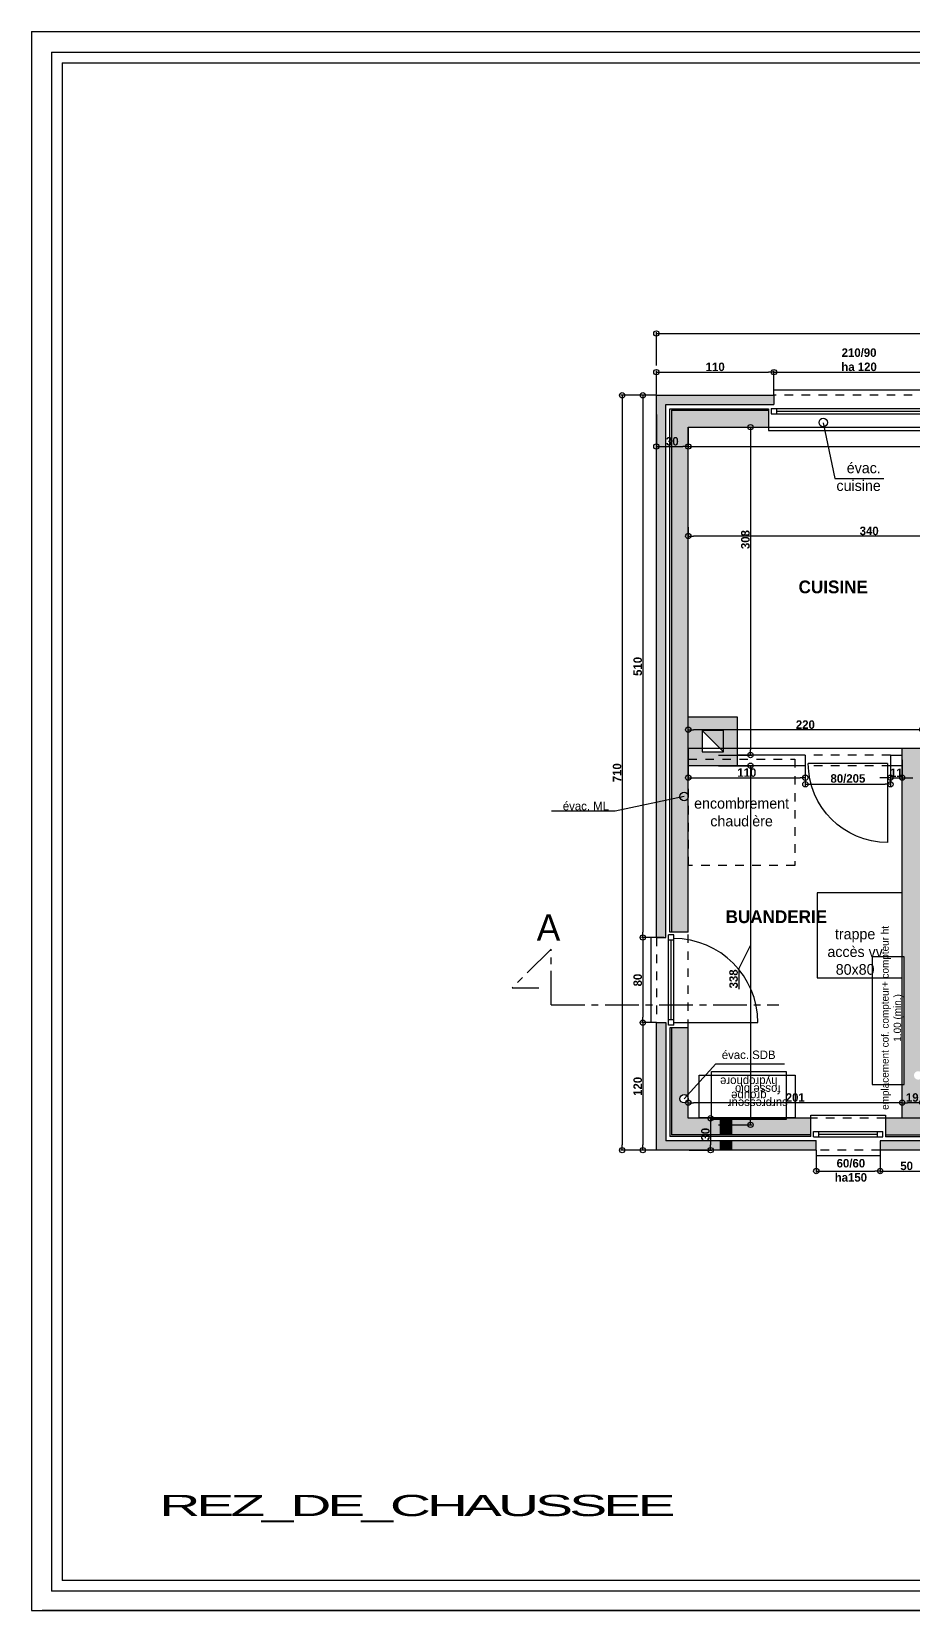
# Model space of a CAD drawing. Header units: millimetres. Extents: x -57 to 2043, y -27807 to 1498.
# Drawn here: x -57 to 772, y 13 to 1498 of the extents above; entities that cross this region are included whole.
import ezdxf

# ---------------------------------------------------------------- set-up
doc = ezdxf.new("R2010")
doc.units = ezdxf.units.MM
doc.linetypes.add('AXES', pattern=[50.8, 31.75, -6.35, 6.35, -6.35])
doc.linetypes.add('TRAIT_4', pattern=[20, 10, -10])
for name, color, linetype in [('AVP_HACHURES', 8, 'Continuous'), ('BLANC', 7, 'Continuous'), ('chassis fen.portes', 1, 'Continuous'), ('COTES', 1, 'Continuous'), ('COULEUR 8', 8, 'Continuous'), ('CYAN', 4, 'Continuous'), ('EGOUTTAGE', 6, 'Continuous'), ('EQUIP', 5, 'Continuous'), ('JAUNE', 2, 'Continuous'), ('MURS', 7, 'Continuous'), ('ROUGE', 1, 'Continuous'), ('TEXTE', 1, 'Continuous')]:
    doc.layers.add(name, color=color, linetype=linetype)
doc.layers.add('SURFACE', color=5, linetype='Continuous', plot=False)
doc.styles.add('century', font='GOTHIC.TTF', dxfattribs={"height": 12})
doc.styles.add('CENTURY GOTHIC', font='GOTHIC.TTF')
doc.styles.add('Century Gothic Gras', font='GOTHICB.TTF')
doc.dimstyles.new('1-50', dxfattribs={"dimtxt": 8, "dimasz": 5, "dimexe": 1.25, "dimexo": 0.625, "dimtad": 1, "dimdec": 0, "dimtxsty": 'Century Gothic Gras', "dimblk": 'ORIGIN', "dimcen": 5, "dimclrd": 8, "dimclre": 5, "dimclrt": 6, "dimadec": 0, "dimazin": 0, "dimtfac": 1, "dimtdec": 0, "dimtmove": 0, "dimatfit": 3, "dimfxl": 0, "dimarcsym": 0})

# ---------------------------------------------------------------- blocks, each defined once
blk = doc.blocks.new('_Origin')
at = {"color": 0, "linetype": 'Continuous', "lineweight": -2}
blk.add_line((0, 0), (-1, 0), dxfattribs=at)
blk.add_circle((0, 0), 0.5, dxfattribs=at)
blk = doc.blocks.new('*D102')
at = {"layer": 'COTES', "color": 5, "lineweight": -2}
for p, q in [((530.2, 1184.4), (530.2, 1215.7)), ((1610.2, 1184.4), (1610.2, 1215.7))]:
    blk.add_line(p, q, dxfattribs=at)
at = {"layer": 'COTES', "color": 8, "lineweight": -2}
blk.add_line((535.2, 1214.4), (1605.2, 1214.4), dxfattribs=at)
at = {"layer": 'Defpoints', "color": 0}
for p in [(1610.2, 1214.4), (530.2, 1168.2), (1610.2, 1156.3)]:
    blk.add_point(p, dxfattribs=at)
at = {"layer": 'COTES', "color": 8, "lineweight": -2, "xscale": 5, "yscale": 5, "zscale": 5, "rotation": 180}
blk.add_blockref('_Origin', (530.2, 1214.4), dxfattribs=at)
at = {"layer": 'COTES', "color": 8, "lineweight": -2, "xscale": 5, "yscale": 5, "zscale": 5}
blk.add_blockref('_Origin', (1610.2, 1214.4), dxfattribs=at)
at = {"layer": 'COTES', "color": 6, "insert": (1070.2, 1219.3), "char_height": 8, "attachment_point": 5, "style": 'Century Gothic Gras'}
blk.add_mtext('1080', dxfattribs=at)
blk = doc.blocks.new('*D104')
at = {"layer": 'COTES', "color": 5, "lineweight": -2}
for p, q in [((530.2, 1156.9), (530.2, 1179.4)), ((640.7, 1159.4), (640.7, 1179.4))]:
    blk.add_line(p, q, dxfattribs=at)
at = {"layer": 'COTES', "color": 8, "lineweight": -2}
blk.add_line((535.2, 1178.1), (635.7, 1178.1), dxfattribs=at)
at = {"layer": 'Defpoints', "color": 0}
for p in [(640.7, 1178.1), (640.7, 1158.8), (530.2, 1156.3)]:
    blk.add_point(p, dxfattribs=at)
at = {"layer": 'COTES', "color": 8, "lineweight": -2, "xscale": 5, "yscale": 5, "zscale": 5, "rotation": 180}
blk.add_blockref('_Origin', (530.2, 1178.1), dxfattribs=at)
at = {"layer": 'COTES', "color": 8, "lineweight": -2, "xscale": 5, "yscale": 5, "zscale": 5}
blk.add_blockref('_Origin', (640.7, 1178.1), dxfattribs=at)
at = {"layer": 'COTES', "color": 6, "insert": (585.5, 1183), "char_height": 8, "attachment_point": 5, "style": 'Century Gothic Gras'}
blk.add_mtext('110', dxfattribs=at)
blk = doc.blocks.new('*D111')
at = {"layer": 'COTES', "color": 5, "lineweight": -2}
for p, q in [((761.2, 476.9), (761.2, 492.2)), ((780.2, 476.9), (780.2, 492.2))]:
    blk.add_line(p, q, dxfattribs=at)
at = {"layer": 'COTES', "color": 8, "lineweight": -2}
blk.add_line((775.2, 490.9), (766.2, 490.9), dxfattribs=at)
at = {"layer": 'Defpoints', "color": 0}
for p in [(761.2, 490.9), (761.2, 476.3), (780.2, 476.3)]:
    blk.add_point(p, dxfattribs=at)
at = {"layer": 'COTES', "color": 8, "lineweight": -2, "xscale": 5, "yscale": 5, "zscale": 5, "rotation": 180}
blk.add_blockref('_Origin', (761.2, 490.9), dxfattribs=at)
at = {"layer": 'COTES', "color": 8, "lineweight": -2, "xscale": 5, "yscale": 5, "zscale": 5}
blk.add_blockref('_Origin', (780.2, 490.9), dxfattribs=at)
at = {"layer": 'COTES', "color": 6, "insert": (770.7, 495.8), "char_height": 8, "attachment_point": 5, "style": 'Century Gothic Gras'}
blk.add_mtext('19', dxfattribs=at)
blk = doc.blocks.new('*D112')
at = {"layer": 'COTES', "color": 5, "lineweight": -2}
for p, q in [((560.2, 476.9), (560.2, 492.2)), ((761.2, 476.9), (761.2, 492.2))]:
    blk.add_line(p, q, dxfattribs=at)
at = {"layer": 'COTES', "color": 8, "lineweight": -2}
blk.add_line((756.2, 490.9), (565.2, 490.9), dxfattribs=at)
at = {"layer": 'Defpoints', "color": 0}
for p in [(560.2, 490.9), (560.2, 476.3), (761.2, 476.3)]:
    blk.add_point(p, dxfattribs=at)
at = {"layer": 'COTES', "color": 8, "lineweight": -2, "xscale": 5, "yscale": 5, "zscale": 5, "rotation": 180}
blk.add_blockref('_Origin', (560.2, 490.9), dxfattribs=at)
at = {"layer": 'COTES', "color": 8, "lineweight": -2, "xscale": 5, "yscale": 5, "zscale": 5}
blk.add_blockref('_Origin', (761.2, 490.9), dxfattribs=at)
at = {"layer": 'COTES', "color": 6, "insert": (660.7, 495.8), "char_height": 8, "attachment_point": 5, "style": 'Century Gothic Gras'}
blk.add_mtext('201', dxfattribs=at)
blk = doc.blocks.new('*D113')
at = {"layer": 'COTES', "color": 5, "lineweight": -2}
for p, q in [((588.7, 1126.3), (619.9, 1126.3)), ((588.7, 817.9), (619.9, 817.9))]:
    blk.add_line(p, q, dxfattribs=at)
at = {"layer": 'COTES', "color": 8, "lineweight": -2}
blk.add_line((618.7, 1121.3), (618.7, 822.9), dxfattribs=at)
at = {"layer": 'Defpoints', "color": 0}
for p in [(576.7, 1126.3), (576.7, 817.9), (618.7, 817.9)]:
    blk.add_point(p, dxfattribs=at)
at = {"layer": 'COTES', "color": 8, "lineweight": -2, "xscale": 5, "yscale": 5, "zscale": 5}
for p, rotation in [((618.7, 1126.3), 90), ((618.7, 817.9), 270)]:
    blk.add_blockref('_Origin', p, dxfattribs=dict(at, rotation=rotation))
at = {"layer": 'COTES', "color": 6, "insert": (613.9, 1020.6), "char_height": 8, "attachment_point": 5, "rotation": 90, "style": 'Century Gothic Gras'}
blk.add_mtext('308', dxfattribs=at)
blk = doc.blocks.new('*D83')
at = {"layer": 'COTES', "color": 5, "lineweight": -2}
for p, q in [((588.7, 807.9), (619.9, 807.9)), ((588.7, 470.1), (619.9, 470.1))]:
    blk.add_line(p, q, dxfattribs=at)
at = {"layer": 'COTES', "color": 8, "lineweight": -2}
for p, q in [((618.7, 802.9), (618.7, 475.1)), ((618.7, 639), (607.6, 617.1)), ((607.6, 617.1), (607.6, 597.8))]:
    blk.add_line(p, q, dxfattribs=at)
at = {"layer": 'Defpoints', "color": 0}
for p in [(560.2, 807.9), (560.2, 470.1), (618.7, 470.1)]:
    blk.add_point(p, dxfattribs=at)
at = {"layer": 'COTES', "color": 8, "lineweight": -2, "xscale": 5, "yscale": 5, "zscale": 5}
for p, rotation in [((618.7, 807.9), 90), ((618.7, 470.1), 270)]:
    blk.add_blockref('_Origin', p, dxfattribs=dict(at, rotation=rotation))
at = {"layer": 'COTES', "color": 6, "insert": (602.8, 607.4), "char_height": 8, "attachment_point": 5, "rotation": 90, "style": 'Century Gothic Gras'}
blk.add_mtext('338', dxfattribs=at)
blk = doc.blocks.new('*D84')
at = {"layer": 'COTES', "color": 5, "lineweight": -2}
for p, q in [((581.2, 476.3), (579.9, 476.3)), ((560.9, 446.3), (582.4, 446.3))]:
    blk.add_line(p, q, dxfattribs=at)
at = {"layer": 'COTES', "color": 8, "lineweight": -2}
blk.add_line((581.2, 471.3), (581.2, 451.3), dxfattribs=at)
at = {"layer": 'Defpoints', "color": 0}
for p in [(581.2, 476.3), (560.2, 446.3), (581.2, 446.3)]:
    blk.add_point(p, dxfattribs=at)
at = {"layer": 'COTES', "color": 8, "lineweight": -2, "xscale": 5, "yscale": 5, "zscale": 5}
for p, rotation in [((581.2, 476.3), 90), ((581.2, 446.3), 270)]:
    blk.add_blockref('_Origin', p, dxfattribs=dict(at, rotation=rotation))
at = {"layer": 'COTES', "color": 6, "insert": (576.3, 461.3), "char_height": 8, "attachment_point": 5, "rotation": 90, "style": 'Century Gothic Gras'}
blk.add_mtext('30', dxfattribs=at)
blk = doc.blocks.new('A$C1BC9630A')
at = {"color": 2}
blk.add_line((-3.5, 3.5), (-3.5, 96.5), dxfattribs=at)
at = {"color": 1}
blk.add_line((-3.5, 3.5), (-96.5, 3.5), dxfattribs=at)
at = {"color": 2}
blk.add_arc((-3.5, 3.5), 93, 90, 180, dxfattribs=at)
blk = doc.blocks.new('*D87')
at = {"layer": 'COTES', "color": 5, "lineweight": -2}
for p, q in [((640.7, 1170), (640.7, 1179.4)), ((850.7, 1170), (850.7, 1179.4))]:
    blk.add_line(p, q, dxfattribs=at)
at = {"layer": 'COTES', "color": 8, "lineweight": -2}
blk.add_line((645.7, 1178.1), (845.7, 1178.1), dxfattribs=at)
at = {"layer": 'Defpoints', "color": 0}
for p in [(850.7, 1178.1), (640.7, 1169.4), (850.7, 1169.4)]:
    blk.add_point(p, dxfattribs=at)
at = {"layer": 'COTES', "color": 8, "lineweight": -2, "xscale": 5, "yscale": 5, "zscale": 5, "rotation": 180}
blk.add_blockref('_Origin', (640.7, 1178.1), dxfattribs=at)
at = {"layer": 'COTES', "color": 8, "lineweight": -2, "xscale": 5, "yscale": 5, "zscale": 5}
blk.add_blockref('_Origin', (850.7, 1178.1), dxfattribs=at)
at = {"layer": 'COTES', "color": 6, "insert": (720.7, 1189.7), "char_height": 8, "attachment_point": 5, "style": 'Century Gothic Gras'}
blk.add_mtext('210/90\\Pha 120', dxfattribs=at)
blk = doc.blocks.new('*D127')
at = {"layer": 'COTES', "color": 5, "lineweight": -2}
for p, q in [((530.2, 1138.1), (530.2, 1106.9)), ((560.2, 1125.7), (560.2, 1106.9))]:
    blk.add_line(p, q, dxfattribs=at)
at = {"layer": 'COTES', "color": 8, "lineweight": -2}
blk.add_line((535.2, 1108.1), (555.2, 1108.1), dxfattribs=at)
at = {"layer": 'Defpoints', "color": 0}
for p in [(530.2, 1151.9), (560.2, 1126.3), (560.2, 1108.1)]:
    blk.add_point(p, dxfattribs=at)
at = {"layer": 'COTES', "color": 8, "lineweight": -2, "xscale": 5, "yscale": 5, "zscale": 5, "rotation": 180}
blk.add_blockref('_Origin', (530.2, 1108.1), dxfattribs=at)
at = {"layer": 'COTES', "color": 8, "lineweight": -2, "xscale": 5, "yscale": 5, "zscale": 5}
blk.add_blockref('_Origin', (560.2, 1108.1), dxfattribs=at)
at = {"layer": 'COTES', "color": 6, "insert": (545.2, 1113), "char_height": 8, "attachment_point": 5, "style": 'Century Gothic Gras'}
blk.add_mtext('30', dxfattribs=at)
blk = doc.blocks.new('*D128')
at = {"layer": 'COTES', "color": 5, "lineweight": -2}
for p, q in [((560.2, 1125.7), (560.2, 1106.9)), ((1580.2, 1125.7), (1580.2, 1106.9))]:
    blk.add_line(p, q, dxfattribs=at)
at = {"layer": 'COTES', "color": 8, "lineweight": -2}
blk.add_line((565.2, 1108.1), (1575.2, 1108.1), dxfattribs=at)
at = {"layer": 'Defpoints', "color": 0}
for p in [(560.2, 1126.3), (1580.2, 1126.3), (1580.2, 1108.1)]:
    blk.add_point(p, dxfattribs=at)
at = {"layer": 'COTES', "color": 8, "lineweight": -2, "xscale": 5, "yscale": 5, "zscale": 5, "rotation": 180}
blk.add_blockref('_Origin', (560.2, 1108.1), dxfattribs=at)
at = {"layer": 'COTES', "color": 8, "lineweight": -2, "xscale": 5, "yscale": 5, "zscale": 5}
blk.add_blockref('_Origin', (1580.2, 1108.1), dxfattribs=at)
at = {"layer": 'COTES', "color": 6, "insert": (1070.2, 1113), "char_height": 8, "attachment_point": 5, "style": 'Century Gothic Gras'}
blk.add_mtext('1020', dxfattribs=at)
blk = doc.blocks.new('*D88')
at = {"layer": 'COTES', "color": 5, "lineweight": -2}
for p, q in [((560.2, 813.4), (560.2, 795.3)), ((670.2, 813.4), (670.2, 795.3))]:
    blk.add_line(p, q, dxfattribs=at)
at = {"layer": 'COTES', "color": 8, "lineweight": -2}
blk.add_line((565.2, 796.6), (665.2, 796.6), dxfattribs=at)
at = {"layer": 'Defpoints', "color": 0}
for p in [(560.2, 814.1), (670.2, 814.1), (670.2, 796.6)]:
    blk.add_point(p, dxfattribs=at)
at = {"layer": 'COTES', "color": 8, "lineweight": -2, "xscale": 5, "yscale": 5, "zscale": 5, "rotation": 180}
blk.add_blockref('_Origin', (560.2, 796.6), dxfattribs=at)
at = {"layer": 'COTES', "color": 8, "lineweight": -2, "xscale": 5, "yscale": 5, "zscale": 5}
blk.add_blockref('_Origin', (670.2, 796.6), dxfattribs=at)
at = {"layer": 'COTES', "color": 6, "insert": (615.2, 801.4), "char_height": 8, "attachment_point": 5, "style": 'Century Gothic Gras'}
blk.add_mtext('110', dxfattribs=at)
blk = doc.blocks.new('*D89')
at = {"layer": 'COTES', "color": 5, "lineweight": -2}
for p, q in [((670.2, 807.2), (670.2, 789.1)), ((750.2, 807.2), (750.2, 789.1))]:
    blk.add_line(p, q, dxfattribs=at)
at = {"layer": 'COTES', "color": 8, "lineweight": -2}
blk.add_line((675.2, 790.4), (745.2, 790.4), dxfattribs=at)
at = {"layer": 'Defpoints', "color": 0}
for p in [(670.2, 807.9), (750.2, 807.9), (750.2, 790.4)]:
    blk.add_point(p, dxfattribs=at)
at = {"layer": 'COTES', "color": 8, "lineweight": -2, "xscale": 5, "yscale": 5, "zscale": 5, "rotation": 180}
blk.add_blockref('_Origin', (670.2, 790.4), dxfattribs=at)
at = {"layer": 'COTES', "color": 8, "lineweight": -2, "xscale": 5, "yscale": 5, "zscale": 5}
blk.add_blockref('_Origin', (750.2, 790.4), dxfattribs=at)
at = {"layer": 'COTES', "color": 6, "insert": (710.2, 795.8), "char_height": 8, "attachment_point": 5, "style": 'Century Gothic Gras'}
blk.add_mtext('80/205', dxfattribs=at)
blk = doc.blocks.new('*D90')
at = {"layer": 'COTES', "color": 5, "lineweight": -2}
for p, q in [((750.2, 813.4), (750.2, 795.3)), ((761.2, 813.4), (761.2, 795.3))]:
    blk.add_line(p, q, dxfattribs=at)
at = {"layer": 'COTES', "color": 8, "lineweight": -2}
for p, q in [((745.2, 796.6), (740.2, 796.6)), ((750.2, 796.6), (761.2, 796.6)), ((766.2, 796.6), (771.2, 796.6))]:
    blk.add_line(p, q, dxfattribs=at)
at = {"layer": 'Defpoints', "color": 0}
for p in [(750.2, 814.1), (761.2, 814.1), (761.2, 796.6)]:
    blk.add_point(p, dxfattribs=at)
at = {"layer": 'COTES', "color": 8, "lineweight": -2, "xscale": 5, "yscale": 5, "zscale": 5}
blk.add_blockref('_Origin', (750.2, 796.6), dxfattribs=at)
at = {"layer": 'COTES', "color": 8, "lineweight": -2, "xscale": 5, "yscale": 5, "zscale": 5, "rotation": 180}
blk.add_blockref('_Origin', (761.2, 796.6), dxfattribs=at)
at = {"layer": 'COTES', "color": 6, "insert": (755.7, 801.2), "char_height": 8, "attachment_point": 5, "style": 'Century Gothic Gras'}
blk.add_mtext('11', dxfattribs=at)
blk = doc.blocks.new('*D93')
at = {"layer": 'COTES', "color": 5, "lineweight": -2}
for p, q in [((560.2, 828.4), (560.2, 842.9)), ((780.2, 824.7), (780.2, 842.9))]:
    blk.add_line(p, q, dxfattribs=at)
at = {"layer": 'COTES', "color": 8, "lineweight": -2}
blk.add_line((775.2, 841.7), (565.2, 841.7), dxfattribs=at)
at = {"layer": 'Defpoints', "color": 0}
for p in [(560.2, 841.7), (560.2, 827.8), (780.2, 824.1)]:
    blk.add_point(p, dxfattribs=at)
at = {"layer": 'COTES', "color": 8, "lineweight": -2, "xscale": 5, "yscale": 5, "zscale": 5, "rotation": 180}
blk.add_blockref('_Origin', (560.2, 841.7), dxfattribs=at)
at = {"layer": 'COTES', "color": 8, "lineweight": -2, "xscale": 5, "yscale": 5, "zscale": 5}
blk.add_blockref('_Origin', (780.2, 841.7), dxfattribs=at)
at = {"layer": 'COTES', "color": 6, "insert": (670.2, 846.5), "char_height": 8, "attachment_point": 5, "style": 'Century Gothic Gras'}
blk.add_mtext('220', dxfattribs=at)
blk = doc.blocks.new('*D143')
at = {"layer": 'COTES', "color": 5, "lineweight": -2}
for p, q in [((740.5, 445.7), (740.5, 425.4)), ((680.5, 443.2), (680.5, 425.4))]:
    blk.add_line(p, q, dxfattribs=at)
at = {"layer": 'COTES', "color": 8, "lineweight": -2}
blk.add_line((685.5, 426.6), (735.5, 426.6), dxfattribs=at)
at = {"layer": 'Defpoints', "color": 0}
for p in [(740.5, 446.3), (680.5, 443.8), (740.5, 426.6)]:
    blk.add_point(p, dxfattribs=at)
at = {"layer": 'COTES', "color": 8, "lineweight": -2, "xscale": 5, "yscale": 5, "zscale": 5, "rotation": 180}
blk.add_blockref('_Origin', (680.5, 426.6), dxfattribs=at)
at = {"layer": 'COTES', "color": 8, "lineweight": -2, "xscale": 5, "yscale": 5, "zscale": 5}
blk.add_blockref('_Origin', (740.5, 426.6), dxfattribs=at)
at = {"layer": 'COTES', "color": 6, "insert": (713, 427.3), "char_height": 8, "attachment_point": 5, "style": 'Century Gothic Gras'}
blk.add_mtext('60/60\\Pha150', dxfattribs=at)
blk = doc.blocks.new('*D94')
at = {"layer": 'COTES', "color": 5, "lineweight": -2}
for p, q in [((740.5, 434.9), (740.5, 425.4)), ((790.2, 433.7), (790.2, 425.4))]:
    blk.add_line(p, q, dxfattribs=at)
at = {"layer": 'COTES', "color": 8, "lineweight": -2}
blk.add_line((745.5, 426.6), (785.2, 426.6), dxfattribs=at)
at = {"layer": 'Defpoints', "color": 0}
for p in [(740.5, 435.5), (790.2, 434.3), (790.2, 426.6)]:
    blk.add_point(p, dxfattribs=at)
at = {"layer": 'COTES', "color": 8, "lineweight": -2, "xscale": 5, "yscale": 5, "zscale": 5, "rotation": 180}
blk.add_blockref('_Origin', (740.5, 426.6), dxfattribs=at)
at = {"layer": 'COTES', "color": 8, "lineweight": -2, "xscale": 5, "yscale": 5, "zscale": 5}
blk.add_blockref('_Origin', (790.2, 426.6), dxfattribs=at)
at = {"layer": 'COTES', "color": 6, "insert": (765.4, 431.5), "char_height": 8, "attachment_point": 5, "style": 'Century Gothic Gras'}
blk.add_mtext('50', dxfattribs=at)
blk = doc.blocks.new('*D96')
at = {"layer": 'COTES', "color": 5, "lineweight": -2}
for p, q in [((560.2, 1032.3), (560.2, 1022.6)), ((900.2, 1025.7), (900.2, 1022.6))]:
    blk.add_line(p, q, dxfattribs=at)
at = {"layer": 'COTES', "color": 8, "lineweight": -2}
blk.add_line((895.2, 1023.9), (565.2, 1023.9), dxfattribs=at)
at = {"layer": 'Defpoints', "color": 0}
for p in [(560.2, 1032.9), (900.2, 1026.4), (560.2, 1023.9)]:
    blk.add_point(p, dxfattribs=at)
at = {"layer": 'COTES', "color": 8, "lineweight": -2, "xscale": 5, "yscale": 5, "zscale": 5, "rotation": 180}
blk.add_blockref('_Origin', (560.2, 1023.9), dxfattribs=at)
at = {"layer": 'COTES', "color": 8, "lineweight": -2, "xscale": 5, "yscale": 5, "zscale": 5}
blk.add_blockref('_Origin', (900.2, 1023.9), dxfattribs=at)
at = {"layer": 'COTES', "color": 6, "insert": (730.2, 1028.7), "char_height": 8, "attachment_point": 5, "style": 'Century Gothic Gras'}
blk.add_mtext('340', dxfattribs=at)
blk = doc.blocks.new('PETIT CARTOUCHE_HOR')
at = {"color": 1}
for p, q in [((-2100, 1485), (0, 1485)), ((-2100, 1485), (-2100, 10)), ((0, 0), (-2090, 0))]:
    blk.add_line(p, q, dxfattribs=at)
at = {"layer": 'chassis fen.portes', "color": 2, "linetype": 'Continuous'}
for p, q in [((-2081.3, 1465.7), (-2081.3, 18)), ((-2081.3, 1465.7), (-20.5, 1465.7)), ((-223.5, 18), (-2081.3, 18))]:
    blk.add_line(p, q, dxfattribs=at)
at = {"layer": 'chassis fen.portes', "color": 5, "linetype": 'Continuous'}
for p, q in [((-2071.3, 1455.7), (-2071.3, 28)), ((-2071.3, 1455.7), (-30.5, 1455.7)), ((-233.5, 28), (-2071.3, 28))]:
    blk.add_line(p, q, dxfattribs=at)
at = {"layer": 'chassis fen.portes', "color": 1, "linetype": 'Continuous'}
for p, q in [((-2100, 1420), (-2100, 0)), ((-2100, 0), (-86.3, 0))]:
    blk.add_line(p, q, dxfattribs=at)
at = {"style": 'CENTURY GOTHIC'}
for tag, p, height in [('DATE', (-210.2, 171.4), 20), ('DOSSIERN°', (-210.2, 111.5), 20), ('COMMENTAIRE', (-210.2, 95.4), 12), ('COMMENTAIRESUITE', (-210.2, 79.7), 12), ('FEUILLEN°', (-222, 32.7), 20), ('TOTALFEUILLES', (-181.6, 32.7), 20), ('ÉCH.', (-103.2, 32.7), 12)]:
    blk.add_attdef(tag, p, '', height=height, dxfattribs=at)
blk = doc.blocks.new('*D99')
at = {"layer": 'Defpoints', "color": 0}
for p in [(531.2, 646.3), (517.5, 566.3), (530.2, 566.3)]:
    blk.add_point(p, dxfattribs=at)
at = {"layer": 'ROUGE', "color": 5, "lineweight": -2}
for p, q in [((530.6, 646.3), (516.2, 646.3)), ((529.6, 566.3), (516.2, 566.3))]:
    blk.add_line(p, q, dxfattribs=at)
at = {"layer": 'ROUGE', "color": 8, "lineweight": -2}
blk.add_line((517.5, 641.3), (517.5, 571.3), dxfattribs=at)
at = {"layer": 'ROUGE', "color": 8, "lineweight": -2, "xscale": 5, "yscale": 5, "zscale": 5}
for p, rotation in [((517.5, 646.3), 90), ((517.5, 566.3), 270)]:
    blk.add_blockref('_Origin', p, dxfattribs=dict(at, rotation=rotation))
at = {"layer": 'ROUGE', "color": 6, "insert": (512.7, 606.3), "char_height": 8, "attachment_point": 5, "rotation": 90, "style": 'Century Gothic Gras'}
blk.add_mtext('80', dxfattribs=at)
blk = doc.blocks.new('*D148')
at = {"layer": 'Defpoints', "color": 0}
for p in [(530.2, 1156.3), (498.1, 446.3), (530.2, 446.3)]:
    blk.add_point(p, dxfattribs=at)
at = {"layer": 'ROUGE', "color": 5, "lineweight": -2}
for p, q in [((528.1, 1156.3), (496.9, 1156.3)), ((528.1, 446.3), (496.9, 446.3))]:
    blk.add_line(p, q, dxfattribs=at)
at = {"layer": 'ROUGE', "color": 8, "lineweight": -2}
blk.add_line((498.1, 1151.3), (498.1, 451.3), dxfattribs=at)
at = {"layer": 'ROUGE', "color": 8, "lineweight": -2, "xscale": 5, "yscale": 5, "zscale": 5}
for p, rotation in [((498.1, 1156.3), 90), ((498.1, 446.3), 270)]:
    blk.add_blockref('_Origin', p, dxfattribs=dict(at, rotation=rotation))
at = {"layer": 'ROUGE', "color": 6, "insert": (493.3, 801.3), "char_height": 8, "attachment_point": 5, "rotation": 90, "style": 'Century Gothic Gras'}
blk.add_mtext('710', dxfattribs=at)
blk = doc.blocks.new('*D100')
at = {"layer": 'Defpoints', "color": 0}
for p in [(530.2, 1156.3), (517.5, 646.3), (537.7, 646.3)]:
    blk.add_point(p, dxfattribs=at)
at = {"layer": 'ROUGE', "color": 5, "lineweight": -2}
for p, q in [((529.6, 1156.3), (516.2, 1156.3)), ((537.1, 646.3), (516.2, 646.3))]:
    blk.add_line(p, q, dxfattribs=at)
at = {"layer": 'ROUGE', "color": 8, "lineweight": -2}
blk.add_line((517.5, 1151.3), (517.5, 651.3), dxfattribs=at)
at = {"layer": 'ROUGE', "color": 8, "lineweight": -2, "xscale": 5, "yscale": 5, "zscale": 5}
for p, rotation in [((517.5, 1156.3), 90), ((517.5, 646.3), 270)]:
    blk.add_blockref('_Origin', p, dxfattribs=dict(at, rotation=rotation))
at = {"layer": 'ROUGE', "color": 6, "insert": (512.7, 901.3), "char_height": 8, "attachment_point": 5, "rotation": 90, "style": 'Century Gothic Gras'}
blk.add_mtext('510', dxfattribs=at)
blk = doc.blocks.new('*D101')
at = {"layer": 'Defpoints', "color": 0}
for p in [(530.2, 566.3), (517.5, 446.3), (533.2, 446.3)]:
    blk.add_point(p, dxfattribs=at)
at = {"layer": 'ROUGE', "color": 5, "lineweight": -2}
for p, q in [((529.6, 566.3), (516.2, 566.3)), ((532.6, 446.3), (516.2, 446.3))]:
    blk.add_line(p, q, dxfattribs=at)
at = {"layer": 'ROUGE', "color": 8, "lineweight": -2}
blk.add_line((517.5, 561.3), (517.5, 451.3), dxfattribs=at)
at = {"layer": 'ROUGE', "color": 8, "lineweight": -2, "xscale": 5, "yscale": 5, "zscale": 5}
for p, rotation in [((517.5, 566.3), 90), ((517.5, 446.3), 270)]:
    blk.add_blockref('_Origin', p, dxfattribs=dict(at, rotation=rotation))
at = {"layer": 'ROUGE', "color": 6, "insert": (512.7, 506.3), "char_height": 8, "attachment_point": 5, "rotation": 90, "style": 'Century Gothic Gras'}
blk.add_mtext('120', dxfattribs=at)
blk = doc.blocks.new('A$C3677464D')
at = {"layer": 'COULEUR 8', "linetype": 'TRAIT_4', "ltscale": 0.8}
blk.add_lwpolyline([(5.8, 100), (105.8, 100), (105.8, 0), (5.8, 0)], close=True, dxfattribs=at)
at = {"layer": 'TEXTE', "insert": (55.8, 50), "char_height": 10, "width": 100, "attachment_point": 5, "style": 'CENTURY GOTHIC'}
blk.add_mtext('encombrement \\Pchaudière', dxfattribs=at)
blk = doc.blocks.new('A$C63BF55FB')
at = {"layer": 'EQUIP'}
blk.add_lwpolyline([(0, 45), (70, 45), (70, 0), (0, 0)], close=True, dxfattribs=at)
at = {"layer": 'TEXTE', "insert": (35, 15), "char_height": 8, "width": 70, "attachment_point": 5, "style": 'CENTURY GOTHIC'}
blk.add_mtext('groupe\\Phydrophore', dxfattribs=at)
blk = doc.blocks.new('A$C6ED735E0')
at = {"layer": 'EQUIP'}
blk.add_line((90, 40), (90, 0), dxfattribs=at)
blk.add_lwpolyline([(0, 40), (90, 40), (90, 0), (0, 0)], close=True, dxfattribs=at)
at = {"layer": 'TEXTE', "insert": (35, 20), "char_height": 8, "width": 70, "attachment_point": 5, "style": 'CENTURY GOTHIC'}
blk.add_mtext('surpresseur\\Pfosse bio', dxfattribs=at)
blk = doc.blocks.new('A$C1ABB2355')
at = {"layer": 'COULEUR 8'}
h = blk.add_hatch(color=253, dxfattribs=at)
h.paths.add_polyline_path([(46, 46), (0, 46), (0, 0), (46, 0)])
h.paths.add_polyline_path([(33, 13), (13, 13), (13, 33), (33, 33)], flags=16)
blk.add_hatch(color=256, dxfattribs=at).paths.add_polyline_path([(33, 13), (33, 33), (13, 33)])
at = {"layer": 'BLANC'}
for points in [[(46, 0), (0, 0), (0, 46), (46, 46)], [(13, 13), (33, 13), (33, 33), (13, 33)]]:
    blk.add_lwpolyline(points, close=True, dxfattribs=at)
at = {"layer": 'COULEUR 8'}
blk.add_line((33, 13), (13, 33), dxfattribs=at)

msp = doc.modelspace()

# ---------------------------------------------------------------- hatches: boundary and pattern name
h = msp.add_hatch(color=254)
h.paths.add_polyline_path([(680.5, 446.3), (680.5, 455.2), (601.6, 455.2), (601.6, 446.3)])
h.paths.add_polyline_path([(530.2, 446.3), (589.6, 446.3), (589.6, 455.2), (539, 455.2), (539, 566.3), (530.2, 566.3)])
h.paths.add_polyline_path([(740.5, 455.3), (740.5, 446.3), (790.2, 446.3), (790.2, 455.3)])
h.paths.add_polyline_path([(850.2, 455.2), (850.2, 446.3), (901, 446.3), (901, 455.2)])
h.paths.add_polyline_path([(961, 455.2), (961, 446.3), (1040.7, 446.3), (1040.7, 455.2)])
h.paths.add_polyline_path([(1420.2, 446.3), (1420.2, 455.2), (1130.2, 455.2), (1130.2, 446.3)])
at = {"layer": 'COULEUR 8'}
h = msp.add_hatch(color=253, dxfattribs=at)
h.paths.add_polyline_path([(544.4, 651.3), (560.2, 651.3), (560.2, 814.1), (560.2, 824.1), (560.2, 1126.3), (635.7, 1126.3), (635.7, 1142.2), (544.4, 1142.2)])
h.paths.add_polyline_path([(560.2, 561.3), (544.4, 561.3), (544.4, 460.6), (589.6, 460.6), (589.6, 476.3), (560.2, 476.3), (560.2, 494.7, -1), (552.2, 494.7, -1), (560.2, 494.7)])
h.paths.add_polyline_path([(601.6, 476.3), (601.6, 460.6), (675.5, 460.6), (675.5, 476.3)])
h.paths.add_polyline_path([(745.5, 476.3), (745.5, 460.6), (785.2, 460.6), (785.2, 476.3), (780.2, 476.3)])
h.paths.add_polyline_path([(855.2, 476.3), (855.2, 460.5), (896, 460.5), (896, 476.3)])
h.paths.add_polyline_path([(537.3, 1119.2), (553.1, 1119.2), (553.1, 1106.8), (537.3, 1106.8)], flags=9)
h.paths.add_polyline_path([(570.1, 453.4), (570.1, 469.2), (582.5, 469.2), (582.5, 453.4)], flags=9)
h.paths.add_polyline_path([(872.7, 473.7), (872.7, 488.9), (885.1, 488.9), (885.1, 473.7)], flags=9)
at = {"layer": 'ROUGE'}
h = msp.add_hatch(color=254, dxfattribs=at)
h.paths.add_polyline_path([(930.2, 1147.5), (930.2, 1156.3), (850.7, 1156.3), (850.7, 1147.5)])
h.paths.add_polyline_path([(640.7, 1147.5), (640.7, 1156.3), (530.2, 1156.3), (530.2, 646.3), (539, 646.3), (539, 1147.5)])
h = msp.add_hatch(color=253, dxfattribs=at)
h.paths.add_polyline_path([(780.2, 824.1), (761.2, 824.1), (761.2, 817.9), (761.2, 807.9), (761.2, 628), (763.1, 628), (763.1, 508), (761.2, 508), (761.2, 476.3), (780.2, 476.3), (780.2, 516, -0.925018), (772.3, 516.6, -0.925018), (780.2, 517.3)])
h.paths.add_polyline_path([(1081.8, 669.4), (1081.8, 688.4), (780.2, 688.4), (780.2, 669.4)])
h.paths.add_polyline_path([(1171.8, 688.4), (1161.8, 688.4), (1161.8, 669.4), (1171.8, 669.4)])
h.paths.add_polyline_path([(763.2, 502), (778.2, 502), (778.2, 489.5), (763.2, 489.5)], flags=24)
h.paths.add_polyline_path([(788.5, 666.9), (788.5, 681.8), (800.9, 681.8), (800.9, 666.9)], flags=9)
for color, points in [(253, [(601.6, 476.3), (589.6, 476.3), (589.6, 460.6), (601.6, 460.6)]), (254, [(601.6, 455.2), (589.6, 455.2), (589.6, 446.3), (601.6, 446.3)])]:
    msp.add_hatch(color=color, dxfattribs=at).paths.add_polyline_path(points)

# ---------------------------------------------------------------- linework, layer by layer
at = {"layer": 'AVP_HACHURES', "color": 6, "linetype": 'AXES'}
for p, q in [((431.2, 635.5), (394.7, 599)), ((431.2, 583.1), (431.2, 635.5)), ((394.7, 599), (419.7, 599)), ((431.2, 583.1), (645.4, 583.1))]:
    msp.add_line(p, q, dxfattribs=at)
at = {"layer": 'BLANC'}
for p, q in [((530.2, 1156.3), (640.7, 1156.3)), ((530.2, 646.3), (530.2, 1156.3)), ((635.7, 1143.7), (635.7, 1126.3)), ((640.7, 1156.3), (640.7, 1147.5)), ((560.2, 1126.3), (635.7, 1126.3)), ((560.2, 824.1), (560.2, 1126.3)), ((670.2, 817.9), (606.2, 817.9)), ((670.2, 817.9), (670.2, 807.9)), ((750.2, 817.9), (750.2, 807.9)), ((750.2, 817.9), (761.2, 817.9)), ((780.2, 824.1), (761.2, 824.1)), ((761.2, 817.9), (761.2, 824.1)), ((560.2, 651.3), (560.2, 814.1)), ((670.2, 807.9), (606.2, 807.9)), ((761.2, 807.9), (750.2, 807.9)), ((761.2, 476.3), (761.2, 814.1)), ((530.2, 646.3), (539, 646.3)), ((560.2, 651.3), (542.8, 651.3)), ((530.2, 446.3), (530.2, 566.3)), ((530.2, 566.3), (539, 566.3)), ((560.2, 561.3), (542.8, 561.3)), ((560.2, 476.3), (560.2, 561.3)), ((675.5, 476.3), (560.2, 476.3)), ((675.5, 459), (675.5, 476.3)), ((780.2, 476.3), (745.5, 476.3)), ((745.5, 476.3), (745.5, 458.9)), ((680.5, 446.3), (530.2, 446.3)), ((680.5, 446.3), (680.5, 455.3)), ((740.5, 455.2), (740.5, 446.3)), ((790.2, 446.3), (740.5, 446.3))]:
    msp.add_line(p, q, dxfattribs=at)
at = {"layer": 'COULEUR 8'}
for p, q in [((539, 1147.5), (640.7, 1147.5)), ((539, 646.3), (539, 1147.5)), ((542.8, 1143.7), (635.7, 1143.7)), ((542.8, 651.3), (542.8, 1143.7)), ((544.4, 1142.2), (635.7, 1142.2)), ((544.4, 1142.2), (544.4, 651.3)), ((560.2, 824.1), (560.2, 814.1)), ((761.2, 807.9), (761.2, 817.9)), ((539, 566.3), (539, 455.2)), ((542.8, 561.3), (542.8, 459)), ((544.4, 561.3), (544.4, 460.6)), ((675.5, 460.6), (544.4, 460.6)), ((745.5, 460.6), (785.2, 460.6)), ((680.5, 455.2), (539, 455.2)), ((675.5, 459), (542.8, 459)), ((740.5, 455.3), (790.2, 455.3)), ((745.5, 459), (785.2, 459))]:
    msp.add_line(p, q, dxfattribs=at)
at = {"layer": 'COULEUR 8', "linetype": 'TRAIT_4', "ltscale": 0.8}
for p, q in [((850.7, 1156.3), (640.7, 1156.3)), ((635.7, 1126.3), (855.7, 1126.3)), ((750.2, 817.9), (670.2, 817.9)), ((750.2, 807.9), (670.2, 807.9)), ((530.2, 646.3), (530.2, 566.3)), ((560.2, 561.3), (560.2, 651.3)), ((745.5, 476.3), (675.5, 476.3)), ((740.5, 446.3), (680.5, 446.3))]:
    msp.add_line(p, q, dxfattribs=at)
at = {"layer": 'CYAN'}
for p, q in [((643.2, 1141.3), (848.2, 1141.3)), ((544, 568.8), (544, 643.8)), ((683, 461.3), (738, 461.3))]:
    msp.add_line(p, q, dxfattribs=at)
at = {"layer": 'EGOUTTAGE'}
for centre in [(687.1, 1130.7), (556.2, 778.9), (556.2, 494.7)]:
    msp.add_circle(centre, 4, dxfattribs=at)
at = {"layer": 'EQUIP'}
msp.add_lwpolyline([(733.1, 508), (763.1, 508), (763.1, 628), (733.1, 628)], close=True, dxfattribs=at)
at = {"layer": 'JAUNE'}
for p, q in [((638.2, 1143.8), (853.2, 1143.8)), ((638.2, 1143.8), (638.2, 1138.8)), ((643.2, 1143.8), (643.2, 1138.8)), ((638.2, 1138.8), (853.2, 1138.8)), ((541.5, 563.8), (541.5, 648.8)), ((546.5, 648.8), (541.5, 648.8)), ((546.5, 643.8), (541.5, 643.8)), ((546.5, 563.8), (546.5, 648.8)), ((546.5, 568.8), (541.5, 568.8)), ((546.5, 563.8), (541.5, 563.8)), ((678, 463.8), (743, 463.8)), ((678, 458.8), (678, 463.8)), ((683, 458.8), (683, 463.8)), ((738, 458.8), (738, 463.8)), ((743, 458.8), (743, 463.8)), ((678, 458.8), (743, 458.8))]:
    msp.add_line(p, q, dxfattribs=at)
at = {"layer": 'ROUGE'}
for p, q in [((640.7, 1156.3), (640.7, 1161.3)), ((640.7, 1161.3), (850.7, 1161.3)), ((635.7, 1126.3), (635.7, 1123.3)), ((635.7, 1123.3), (855.7, 1123.3)), ((761.2, 688.4), (681.2, 688.4)), ((681.2, 688.4), (681.2, 608.4)), ((525.2, 566.3), (525.2, 646.3)), ((530.2, 646.3), (525.2, 646.3)), ((681.2, 608.4), (761.2, 608.4)), ((530.2, 566.3), (525.2, 566.3)), ((675.5, 476.3), (675.5, 479.3)), ((675.5, 479.3), (745.5, 479.3)), ((745.5, 479.3), (745.5, 476.3)), ((680.5, 446.3), (680.5, 441.3)), ((740.5, 446.3), (740.5, 441.3)), ((680.5, 441.3), (740.5, 441.3))]:
    msp.add_line(p, q, dxfattribs=at)
at = {"layer": 'SURFACE'}
msp.add_lwpolyline([(560.2, 1126.3), (924.9, 1126.3), (924.9, 1138.8), (1225, 1138.8), (1225, 1126.3), (1580.2, 1126.3), (1580.2, 775.9), (1171.8, 775.9), (1171.8, 688.4), (780.2, 688.4), (780.2, 824.1), (560.2, 824.1), (560.2, 1126.3)], dxfattribs=at)

# ---------------------------------------------------------------- block references
at = {"color": 1}
msp.add_blockref('PETIT CARTOUCHE_HOR', (2043.1, 13.4), dxfattribs=at)
for p, xscale, yscale, rotation in [((750.2, 812.9), -0.7999999999992724, 0.8000000000029104, 180), ((543.5, 563.3), 0.8499999999985448, 0.8499999999985448, 270)]:
    msp.add_blockref('A$C1BC9630A', p, dxfattribs=dict(xscale=xscale, yscale=yscale, rotation=rotation))
at = {"layer": 'ROUGE'}
for name, p in [('A$C1ABB2355', (560.2, 807.9)), ('A$C3677464D', (554.5, 714.1))]:
    msp.add_blockref(name, p, dxfattribs=at)
at = {"layer": 'ROUGE', "rotation": 180}
for name, p in [('A$C63BF55FB', (652.1, 520.2)), ('A$C6ED735E0', (660.5, 516.7))]:
    msp.add_blockref(name, p, dxfattribs=at)

# ---------------------------------------------------------------- texts
at = {"layer": 'MURS', "color": 7, "linetype": 'Continuous', "insert": (440, 668.2), "char_height": 25, "width": 155.794, "attachment_point": 3, "style": 'century'}
msp.add_mtext('A', dxfattribs=at)
at = {"layer": 'ROUGE', "insert": (643, 665.8), "char_height": 10, "width": 201, "attachment_point": 5, "style": 'CENTURY GOTHIC'}
msp.add_mtext('{\\fCentury Gothic|b1|i0|c0|p34;\\H1.2x;\\C3;BUANDERIE}', dxfattribs=at)
at = {"layer": 'TEXTE', "style": 'CENTURY GOTHIC'}
for s, insert, char_height, width, attachment_point in [('évac. cuisine', (741.1, 1093), 10, 69.659, 3), ('évac. ML', (485.7, 774), 8, 90.253, 3), ('trappe \\Paccès vv\\P80x80', (717, 632.9), 10, 80, 5), ('évac. SDB', (591.7, 540), 8, 90.253, 1), ('\\pi-30,l30,t30;{\\W2;\\T0.9;REZ_DE_CHAUSSEE}', (63.1, 122.1), 20, 320.029, 1)]:
    msp.add_mtext(s, dxfattribs=dict(at, insert=insert, char_height=char_height, width=width, attachment_point=attachment_point))
at = {"layer": 'TEXTE', "color": 6, "insert": (696.4, 976), "char_height": 10, "width": 455, "attachment_point": 5, "style": 'CENTURY GOTHIC'}
msp.add_mtext('{\\fCentury Gothic|b1|i0|c0|p34;\\H1.2x;\\C3;CUISINE}', dxfattribs=at)
at = {"layer": 'TEXTE', "insert": (751.9, 570.7), "char_height": 7, "width": 182.519, "attachment_point": 5, "rotation": 90, "style": 'CENTURY GOTHIC'}
msp.add_mtext('emplacement cof. compteur+ compteur ht 1.00 (min.)', dxfattribs=at)

# ---------------------------------------------------------------- dimensions: what is measured, and where the dimension line sits
at = {"layer": 'COTES'}
for base, p1, p2, picture, middle in [((1610.2, 1214.4), (530.2, 1168.2), (1610.2, 1156.3), '*D102', (1070.2, 1219.3)), ((640.7312637, 1178.1306011), (530.2312637, 1156.3076057), (640.7312637, 1158.8076057), '*D104', (585.4812637, 1182.9568247)), ((560.2, 1023.9), (900.2, 1026.4), (560.2, 1032.9), '*D96', (730.2, 1028.7)), ((560.2, 841.7), (780.2, 824.1), (560.2, 827.8), '*D93', (670.2, 846.5)), ((670.2, 796.6), (560.2, 814.1), (670.2, 814.1), '*D88', (615.2, 801.4)), ((790.2, 426.6), (740.5, 435.5), (790.2, 434.3), '*D94', (765.4, 431.5))]:
    dim = msp.add_linear_dim(base=base, p1=p1, p2=p2, dimstyle='1-50', dxfattribs=at)
    dim.commit()
    dim.dimension.update_dxf_attribs({"geometry": picture, "text_midpoint": middle})
dim = msp.add_linear_dim(base=(850.7, 1178.1), p1=(640.7, 1169.4), p2=(850.7, 1169.4), text='<>/90\\Pha 120', dimstyle='1-50', dxfattribs=at)
dim.commit()
dim.dimension.update_dxf_attribs({"geometry": '*D87', "text_midpoint": (720.7, 1178.1), "dimtype": 160})
for base, p1, p2, picture, middle in [((560.2, 1108.1), (530.2, 1151.9), (560.2, 1126.3), '*D127', (545.2, 1113)), ((1580.2, 1108.1), (560.2, 1126.3), (1580.2, 1126.3), '*D128', (1070.2, 1113)), ((761.2, 796.6), (750.2, 814.1), (761.2, 814.1), '*D90', (755.7, 801.2)), ((560.2, 490.9), (761.2, 476.3), (560.2, 476.3), '*D112', (660.7, 495.8)), ((761.2, 490.9), (780.2, 476.3), (761.2, 476.3), '*D111', (770.7, 495.8))]:
    dim = msp.add_linear_dim(base=base, p1=p1, p2=p2, dimstyle='1-50', override={"dimtmove": 1}, dxfattribs=at)
    dim.commit()
    dim.dimension.update_dxf_attribs({"geometry": picture, "text_midpoint": middle})
dim = msp.add_linear_dim(base=(618.7, 817.9), p1=(576.7, 1126.3), p2=(576.7, 817.9), angle=90, dimstyle='1-50', dxfattribs=at)
dim.commit()
dim.dimension.update_dxf_attribs({"geometry": '*D113', "text_midpoint": (618.7, 1020.6), "dimtype": 160})
dim = msp.add_linear_dim(base=(618.7, 470.1), p1=(560.2, 807.9), p2=(560.2, 470.1), angle=90, dimstyle='1-50', override={"dimtmove": 1}, dxfattribs=at)
dim.commit()
dim.dimension.update_dxf_attribs({"geometry": '*D83', "text_midpoint": (607.6, 616.4), "dimtype": 160})
dim = msp.add_linear_dim(base=(750.2, 790.4), p1=(670.2, 807.9), p2=(750.2, 807.9), text='<>/205', dimstyle='1-50', override={"dimtmove": 1}, dxfattribs=at)
dim.commit()
dim.dimension.update_dxf_attribs({"geometry": '*D89', "text_midpoint": (710.2, 795.8)})
dim = msp.add_linear_dim(base=(581.2, 446.3), p1=(581.2, 476.3), p2=(560.2, 446.3), angle=90, dimstyle='1-50', override={"dimtmove": 1}, dxfattribs=at)
dim.commit()
dim.dimension.update_dxf_attribs({"geometry": '*D84', "text_midpoint": (576.3, 461.3)})
dim = msp.add_linear_dim(base=(740.5, 426.6), p1=(680.5, 443.8), p2=(740.5, 446.3), text='<>/60\\Pha150', dimstyle='1-50', override={"dimtmove": 1}, dxfattribs=at)
dim.commit()
dim.dimension.update_dxf_attribs({"geometry": '*D143', "text_midpoint": (713, 415.7), "dimtype": 160})
at = {"layer": 'ROUGE'}
for base, p1, p2, picture, middle in [((498.1, 446.3), (530.2, 1156.3), (530.2, 446.3), '*D148', (493.3, 801.3)), ((517.5, 646.3), (530.2, 1156.3), (537.7, 646.3), '*D100', (512.7, 901.3)), ((517.5, 446.3), (530.2, 566.3), (533.2, 446.3), '*D101', (512.7, 506.3))]:
    dim = msp.add_linear_dim(base=base, p1=p1, p2=p2, angle=90, dimstyle='1-50', dxfattribs=at)
    dim.commit()
    dim.dimension.update_dxf_attribs({"geometry": picture, "text_midpoint": middle})
dim = msp.add_linear_dim(base=(517.5, 566.3), p1=(531.2, 646.3), p2=(530.2, 566.3), angle=90, dimstyle='1-50', dxfattribs=at)
dim.commit()
dim.dimension.update_dxf_attribs({"geometry": '*D99', "text_midpoint": (517.5, 606.3), "dimtype": 160})

# ---------------------------------------------------------------- leaders
at = {"layer": 'BLANC'}
for points in [[(687.1, 1130.3), (697.8, 1078.2), (743.9, 1078.2)], [(556.2, 778.9), (491.4, 765.2), (431.7, 765.2)], [(556.2, 494.7), (586, 527.5), (650.7, 527.5)]]:
    msp.add_leader(points, dimstyle='1-50', override={"dimgap": 0.625, "dimtad": 0}, dxfattribs=at)

doc.saveas('drawing.dxf')
